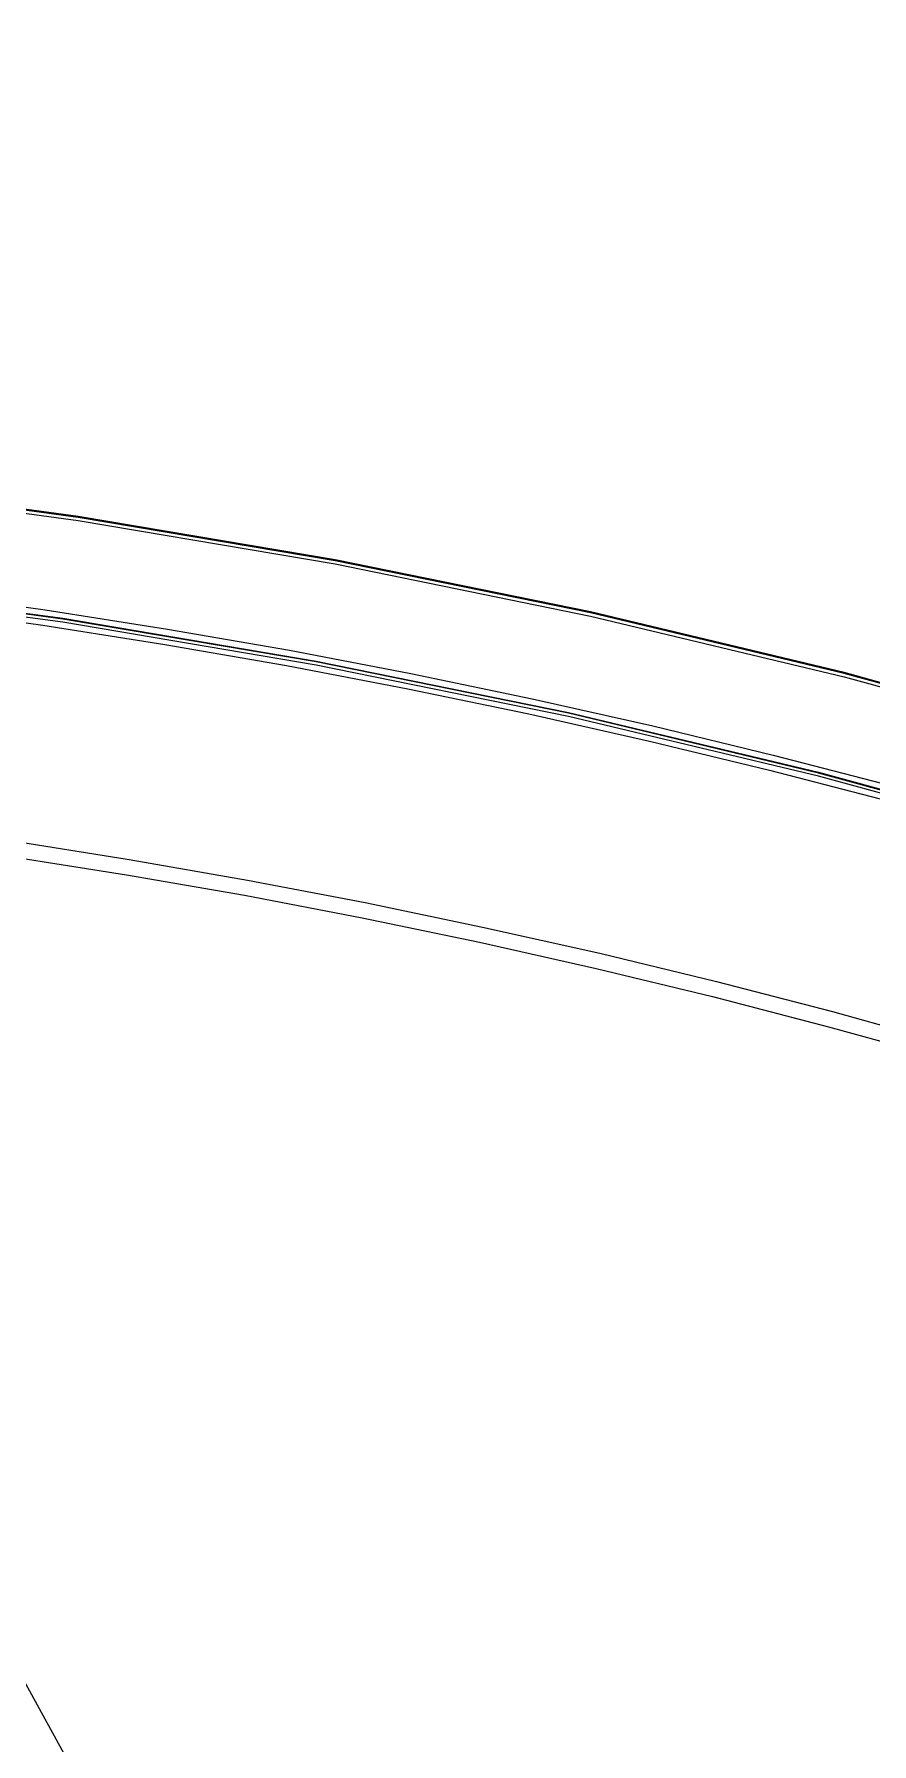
# Model space of a CAD drawing. Header units: millimetres. Extents: x -753 to 90, y 56274 to 56868.
# Drawn here: x 7.65 to 13.35, y 56779.36 to 56791 of the extents above; entities that cross this region are included whole.
import ezdxf

# ---------------------------------------------------------------- set-up
doc = ezdxf.new("R2010")
doc.units = ezdxf.units.MM
doc.linetypes.add('XKITLINE00', pattern=[0])
doc.linetypes.add('XKITLINE02', pattern=[4, 2, -2])
for name, color, linetype, lineweight in [('Cota', 4, 'Continuous', 0), ('Peça', 2, 'Continuous', 0), ('Texto', 7, 'Continuous', 0)]:
    doc.layers.add(name, color=color, linetype=linetype, lineweight=lineweight)

# ---------------------------------------------------------------- blocks, each defined once
blk = doc.blocks.new('*A9')
at = {"layer": 'Peça', "color": 7, "linetype": 'XKITLINE02', "lineweight": 0}
for p, q in [((6.894, 56787.201), (7.728, 56787.083)), ((6.88, 56787.096), (7.712, 56786.978)), ((7.728, 56787.083), (8.56, 56786.952)), ((7.712, 56786.978), (8.542, 56786.847)), ((8.56, 56786.952), (9.39, 56786.807)), ((8.542, 56786.847), (9.371, 56786.703)), ((9.39, 56786.807), (10.217, 56786.649)), ((9.371, 56786.703), (10.196, 56786.545)), ((10.217, 56786.649), (11.042, 56786.477)), ((10.196, 56786.545), (11.019, 56786.374)), ((11.042, 56786.477), (11.864, 56786.292)), ((11.019, 56786.374), (11.84, 56786.189)), ((11.864, 56786.292), (12.683, 56786.094)), ((11.84, 56786.189), (12.657, 56785.991)), ((12.657, 56785.991), (13.471, 56785.78)), ((12.683, 56786.094), (13.498, 56785.883)), ((7.492, 56785.511), (8.299, 56785.383)), ((8.299, 56785.383), (9.104, 56785.243)), ((9.104, 56785.243), (9.906, 56785.09)), ((9.906, 56785.09), (10.705, 56784.923)), ((10.705, 56784.923), (11.502, 56784.744)), ((11.502, 56784.744), (12.296, 56784.552)), ((12.296, 56784.552), (13.087, 56784.347)), ((13.087, 56784.347), (13.874, 56784.129))]:
    blk.add_line(p, q, dxfattribs=at)
at = {"layer": 'Peça', "color": 4, "linetype": 'XKITLINE00', "lineweight": 0}
for p, q in [((7.477, 56785.406), (8.282, 56785.279)), ((8.282, 56785.279), (9.085, 56785.139)), ((9.085, 56785.139), (9.885, 56784.986)), ((9.885, 56784.986), (10.683, 56784.82)), ((10.683, 56784.82), (11.478, 56784.641)), ((11.478, 56784.641), (12.27, 56784.449)), ((12.27, 56784.449), (13.059, 56784.244)), ((13.059, 56784.244), (13.845, 56784.027))]:
    blk.add_line(p, q, dxfattribs=at)
blk = doc.blocks.new('*A26')
at = {"layer": 'Peça', "color": 7, "linetype": 'XKITLINE02', "lineweight": 0}
for p, q in [((6.193, 56787.928), (7.952, 56787.691)), ((7.952, 56787.691), (9.702, 56787.395)), ((9.702, 56787.395), (11.44, 56787.04)), ((11.44, 56787.04), (13.166, 56786.627)), ((13.166, 56786.627), (14.877, 56786.157))]:
    blk.add_line(p, q, dxfattribs=at)
at = {"layer": 'Peça', "color": 4, "linetype": 'XKITLINE00', "lineweight": 0}
for p, q in [((7.847, 56786.999), (6.111, 56787.232)), ((9.573, 56786.706), (7.847, 56786.999)), ((11.289, 56786.357), (9.573, 56786.706)), ((12.992, 56785.95), (11.289, 56786.357)), ((14.681, 56785.486), (12.992, 56785.95))]:
    blk.add_line(p, q, dxfattribs=at)
blk = doc.blocks.new('*A27')
at = {"layer": 'Peça', "color": 4, "linetype": 'XKITLINE00', "lineweight": 0}
for p, q in [((7.952, 56787.718), (6.193, 56787.955)), ((9.702, 56787.422), (7.952, 56787.718)), ((11.44, 56787.068), (9.702, 56787.422)), ((6.111, 56787.26), (7.847, 56787.026)), ((13.166, 56786.655), (11.44, 56787.068)), ((7.847, 56787.026), (9.573, 56786.734)), ((9.573, 56786.734), (11.289, 56786.384)), ((14.877, 56786.185), (13.166, 56786.655)), ((11.289, 56786.384), (12.992, 56785.977)), ((12.992, 56785.977), (14.681, 56785.513))]:
    blk.add_line(p, q, dxfattribs=at)
at = {"layer": 'Peça', "color": 7, "linetype": 'XKITLINE02', "lineweight": 0}
for p, q in [((7.952, 56787.712), (6.193, 56787.949)), ((9.702, 56787.416), (7.952, 56787.712)), ((11.44, 56787.062), (9.702, 56787.416)), ((7.847, 56787.02), (6.111, 56787.254)), ((13.166, 56786.649), (11.44, 56787.062)), ((9.573, 56786.728), (7.847, 56787.02)), ((11.289, 56786.378), (9.573, 56786.728)), ((14.877, 56786.179), (13.166, 56786.649)), ((12.992, 56785.971), (11.289, 56786.378)), ((14.681, 56785.507), (12.992, 56785.971))]:
    blk.add_line(p, q, dxfattribs=at)
blk = doc.blocks.new('*A2140')
at = {"layer": 'Cota', "color": 7, "linetype": 'XKITLINE00', "lineweight": 0}
blk.add_arc((0.004, 56735.393), 80.15, 33.30685, 146.71019, dxfattribs=at)
blk = doc.blocks.new('*A2141')
at = {"layer": 'Texto', "color": 7, "linetype": 'XKITLINE00', "lineweight": 0}
blk.add_line((3.805, 56786.67), (13.237, 56769.492), dxfattribs=at)

msp = doc.modelspace()

# ---------------------------------------------------------------- block references
at = {"lineweight": 0}
for name in ['*A2140', '*A27', '*A26', '*A9', '*A2141']:
    msp.add_blockref(name, (0, 0), dxfattribs=at)

doc.saveas('drawing.dxf')
